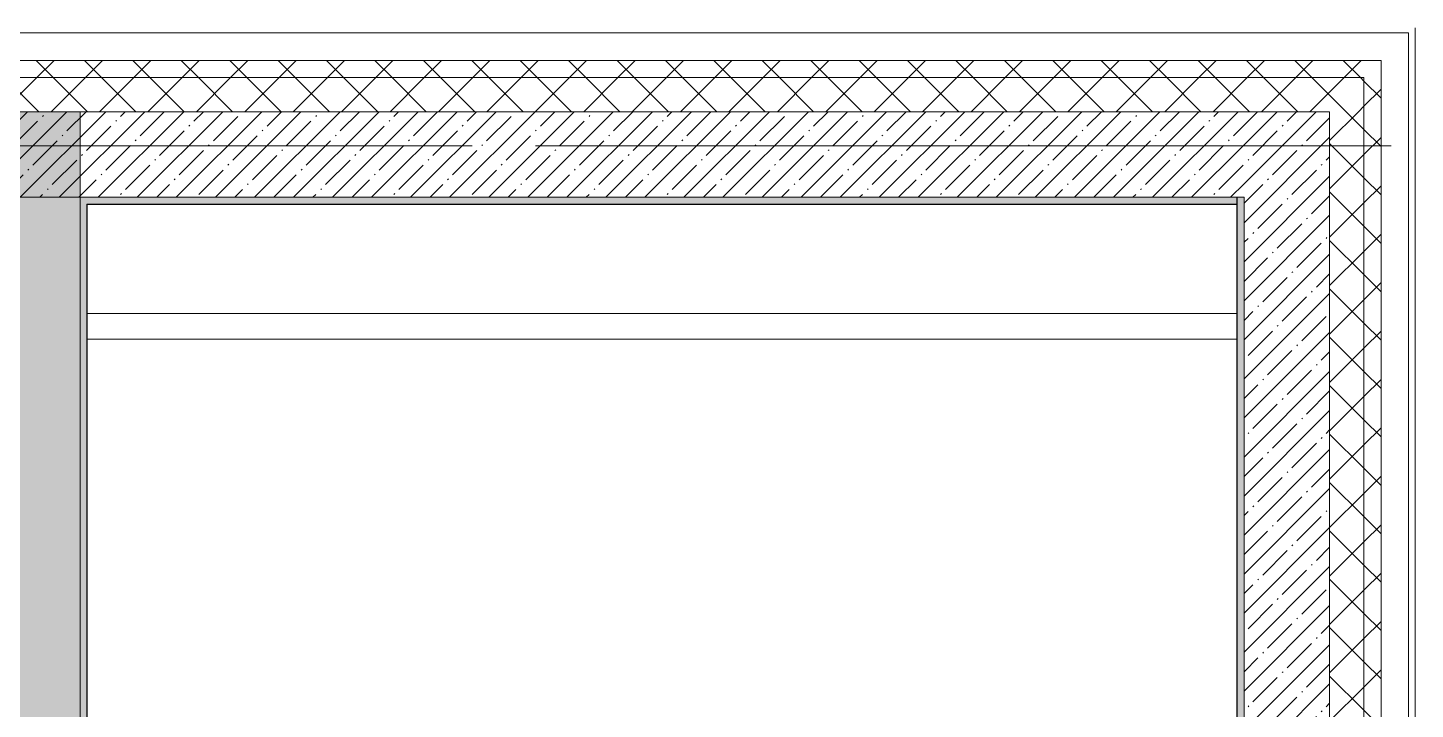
# Model space of a CAD drawing. Header units: millimetres. Extents: x 81382 to 274764, y -8553 to 29000.
# Drawn here: x 89257 to 93310, y 25354 to 27345 of the extents above; entities that cross this region are included whole.
import ezdxf

# ---------------------------------------------------------------- set-up
doc = ezdxf.new("R2010")
doc.units = ezdxf.units.MM
doc.linetypes.add('Осевая', pattern=[3175, 635, -476.25, 1587.5, -476.25])
for name, color, linetype, lineweight in [('A-WALL', 7, 'Continuous', 9), ('I-WALL', 7, 'Continuous', 9), ('Оси', 7, 'Continuous', 9), ('Оси-2', 7, 'Осевая', 9)]:
    doc.layers.add(name, color=color, linetype=linetype, lineweight=lineweight)
doc.layers.add('A-WALL-1', color=7, linetype='Continuous', lineweight=9, true_color=0x3c3c3c)
doc.layers.add('A-WALL-FNSH-1', color=7, linetype='Continuous', lineweight=9, true_color=0x3c3c3c)
pattern_1 = [(45, (0, 0), (-70.71068, 70.71068), []), (135, (0, 0), (-70.71068, -70.71068), [])]
pattern_2 = [(45, (0, 0), (-57.024626, 57.024626), []), (45, (57.025, 0), (-57.024626, 57.024626), [100.806, -20.161, 3.353, -16.808])]
pattern_3 = [(0, (0, 0), (121.92, 30.48), [10.058, -81.382, 10.058, -81.382, -487.68]), (0, (0, 0), (121.92, 30.48), [-182.88, 10.058, -172.822, 10.058, -81.382, -213.36]), (0, (0, 0), (121.92, 30.48), [-457.2, 10.058, -50.902, 10.058, -142.342]), (120, (45.72, 15.24), (-87.356454, 90.345817), [10.058, -81.382, 10.058, -81.382, -487.68]), (120, (45.72, 15.24), (-87.356454, 90.345817), [-182.88, 10.058, -172.822, 10.058, -81.382, -213.36]), (120, (45.72, 15.24), (-87.356454, 90.345817), [-457.2, 10.058, -50.902, 10.058, -142.342]), (240, (60.96, 76.2), (-34.563546, -120.825817), [10.058, -81.382, 10.058, -81.382, -487.68]), (240, (60.96, 76.2), (-34.563546, -120.825817), [-182.88, 10.058, -172.822, 10.058, -81.382, -213.36]), (240, (60.96, 76.2), (-34.563546, -120.825817), [-457.2, 10.058, -50.902, 10.058, -142.342])]

# ---------------------------------------------------------------- blocks, each defined once
blk = doc.blocks.new('Зашивка приборов отопления39 - Зашивка приборов отопления-33325432-План размещения напольных электротехнических лючков и розеток 3 этажа в осях 23-33')
at = {"layer": 'A-WALL'}
for p, q in [((120724.7, 17931.2), (124084.7, 17931.2)), ((124084.7, 17931.2), (120724.7, 17931.2)), ((120724.7, 17856.2), (124084.7, 17856.2))]:
    blk.add_line(p, q, dxfattribs=at)

msp = doc.modelspace()

# ---------------------------------------------------------------- hatches: boundary and pattern name
at = {"layer": 'A-WALL'}
h = msp.add_hatch(dxfattribs=at)
h.set_pattern_fill('FP_1', color=256, style=0, pattern_type=2)
h.set_pattern_definition(pattern_1)
h.paths.add_polyline_path([(93160, 27200), (93210, 27200), (93210, 27250), (84970.7, 27250), (84970.7, 27200), (92182.3, 27200)])
h = msp.add_hatch(dxfattribs=at)
h.set_pattern_fill('FP_1', color=256, style=0, pattern_type=2)
h.set_pattern_definition(pattern_1)
h.paths.add_polyline_path([(93060, 27100), (93160, 27100), (93160, 27200), (84970.7, 27200), (84970.7, 27100), (92182.3, 27100)])
h = msp.add_hatch(dxfattribs=at)
h.set_pattern_fill('FP_1', color=256, style=0, pattern_type=2)
h.set_pattern_definition(pattern_1)
h.paths.add_polyline_path([(93210, 21400), (93210, 27200), (93160, 27200), (93160, 21400)])
h = msp.add_hatch(dxfattribs=at)
h.set_pattern_fill('FP_1', color=256, style=0, pattern_type=2)
h.set_pattern_definition(pattern_1)
h.paths.add_polyline_path([(93160, 21400), (93160, 27100), (93060, 27100), (93060, 21400)])
at = {"layer": 'I-WALL'}
h = msp.add_hatch(dxfattribs=at)
h.set_pattern_fill('FP_4', color=256, style=0, pattern_type=2)
h.set_pattern_definition(pattern_2)
h.paths.add_polyline_path([(92790, 26850), (92810, 26850), (92810, 27100), (89135, 27100), (89135, 26850), (92789, 26850)])
h = msp.add_hatch(dxfattribs=at)
h.set_pattern_fill('FP_4', color=256, style=0, pattern_type=2)
h.set_pattern_definition(pattern_2)
h.paths.add_polyline_path([(89160, 17270), (89410, 17270), (89410, 18325), (89160, 18325), (89160, 18041.7)])
h.paths.add_polyline_path([(89410, 19725), (89410, 27100), (89160, 27100), (89160, 19725), (89360, 19725)])
h = msp.add_hatch(dxfattribs=at)
h.set_pattern_fill('FP_4', color=256, style=0, pattern_type=2)
h.set_pattern_definition(pattern_2)
h.paths.add_polyline_path([(92810, 21400), (93060, 21400), (93060, 27100), (92810, 27100), (92810, 22154.1)])
h = msp.add_hatch(dxfattribs=at)
h.set_pattern_fill('FP_35', color=256, style=0, pattern_type=2)
h.set_pattern_definition(pattern_3)
h.paths.add_polyline_path([(92789, 26830), (92790, 26830), (92790, 26850), (89410, 26850), (89410, 26830), (92182.3, 26830)])
h = msp.add_hatch(dxfattribs=at)
h.set_pattern_fill('FP_35', color=256, style=0, pattern_type=2)
h.set_pattern_definition(pattern_3)
h.paths.add_polyline_path([(89430, 17870), (89430, 18325), (89418, 18325), (89418, 18270), (89410, 18270), (89410, 17870)])
h.paths.add_polyline_path([(89430, 19725), (89430, 26830), (89410, 26830), (89410.2, 19780), (89418, 19780), (89418, 19725)])
h = msp.add_hatch(dxfattribs=at)
h.set_pattern_fill('FP_35', color=256, style=0, pattern_type=2)
h.set_pattern_definition(pattern_3)
h.paths.add_polyline_path([(92790, 17870), (92810, 17870), (92810, 26850), (92790, 26850), (92790, 17871)])

# ---------------------------------------------------------------- linework, layer by layer
at = {"layer": 'A-WALL'}
for p, q in [((93290, 27330), (84970.7, 27330)), ((93290, 21400), (93290, 27330)), ((93210, 27250), (84970.7, 27250)), ((93210, 21400), (93210, 27250)), ((93160, 27200), (84970.7, 27200)), ((93160, 21400), (93160, 27200)), ((89410, 27100), (89410, 19780)), ((93060, 21400), (93060, 27100)), ((89430, 26830), (89430, 26829)), ((89430, 26830), (92790, 26830)), ((92789, 26829), (92789, 26830)), ((92810, 17270), (92810, 26850)), ((89430, 26829), (89430, 19725)), ((89431, 26829), (89430, 26829)), ((89430, 19725), (89430, 26829))]:
    msp.add_line(p, q, dxfattribs=at)
at = {"layer": 'A-WALL-1'}
for p, q in [((93060, 27100), (84970.7, 27100)), ((92810, 27100), (89135, 27100)), ((92810, 26850), (84970.7, 26850)), ((92790, 26830), (92790, 17870))]:
    msp.add_line(p, q, dxfattribs=at)
at = {"layer": 'A-WALL-FNSH-1'}
for p, q in [((93310, 21400), (93310, 27345.3)), ((92789, 26850), (92789, 26830)), ((92790, 26830), (92790, 26850)), ((89431, 26829), (92789, 26829)), ((89431, 21490), (89431, 26829)), ((92789, 26829), (92789, 26435))]:
    msp.add_line(p, q, dxfattribs=at)
at = {"layer": 'I-WALL'}
msp.add_line((92789, 17871), (92789, 26435), dxfattribs=at)
at = {"layer": 'Оси'}
msp.add_line((90740, 27000), (93240, 27000), dxfattribs=at)
at = {"layer": 'Оси-2'}
msp.add_line((84681.8, 27000), (90740, 27000), dxfattribs=at)

# ---------------------------------------------------------------- block references
at = {"layer": 'A-WALL'}
msp.add_blockref('Зашивка приборов отопления39 - Зашивка приборов отопления-33325432-План размещения напольных электротехнических лючков и розеток 3 этажа в осях 23-33', (-31294.7, 8578.8), dxfattribs=at)

doc.saveas('drawing.dxf')
